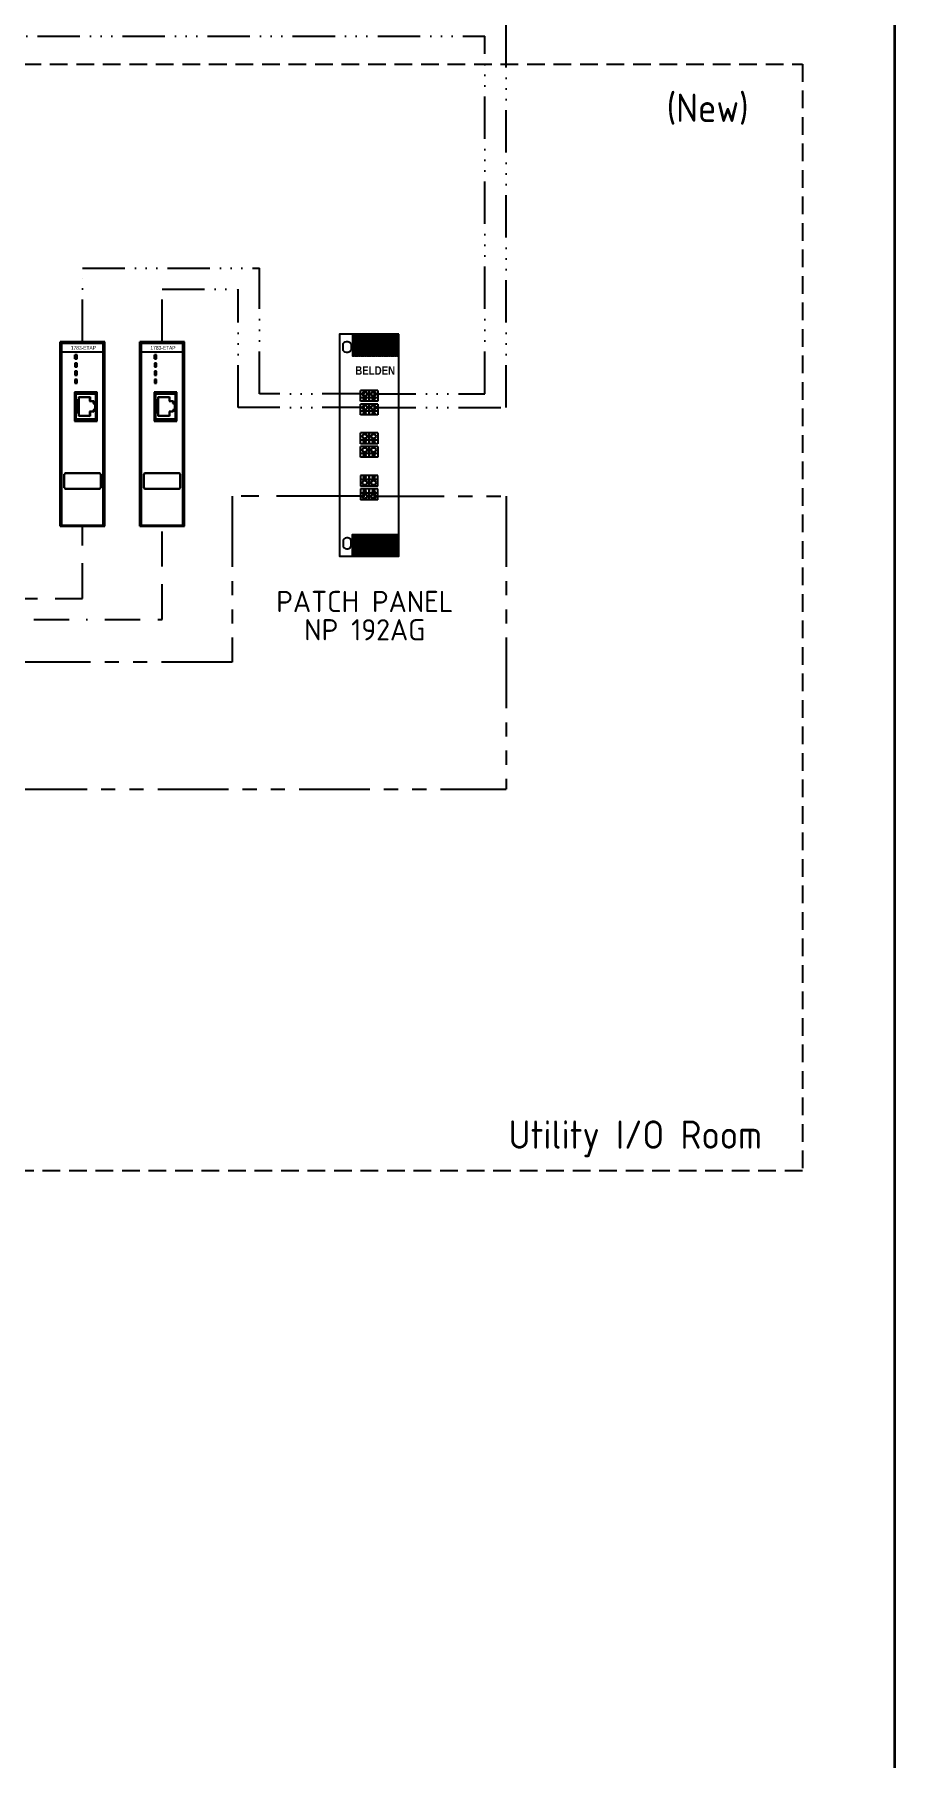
# Model space of a CAD drawing. Header units: inches. Extents: x -3706 to 19254, y 6721 to 14509.
# Drawn here: x 18037 to 19254, y 9471 to 11911 of the extents above; entities that cross this region are included whole.
import ezdxf
from ezdxf.enums import TextEntityAlignment as Align

# ---------------------------------------------------------------- set-up
doc = ezdxf.new("R2010")
doc.units = ezdxf.units.IN
doc.header["$LTSCALE"] = 100
doc.header["$MEASUREMENT"] = 0
for name, pattern in [('ACAD_ISO14W100', [24, 12, -3, 0, -3, 0, -3, 0, -3]), ('BORDER', [1.75, 0.5, -0.25, 0.5, -0.25, 0, -0.25]), ('HIDDEN', [0.375, 0.25, -0.125]), ('PHANTOM', [2.5, 1.25, -0.25, 0.25, -0.25, 0.25, -0.25])]:
    doc.linetypes.add(name, pattern=pattern)
doc.layers.add('HELPPOINT', color=7, linetype='Continuous')
doc.layers.add('STEXT', color=2, linetype='Continuous')
doc.styles.add('HTX11', font='O8111901')
doc.styles.add('ISO3098B', font='iso3098b.shx')
doc.styles.add('STYLE1', font='isocp2.shx', dxfattribs={"height": 25})

# ---------------------------------------------------------------- blocks, each defined once
blk = doc.blocks.new('TPA')
at = {"layer": 'HELPPOINT', "color": 4, "lineweight": 35}
blk.add_line((567131.02, 505019.33), (567131.02, 501946.36), dxfattribs=at)
blk.add_line((567131.02, 505019.33), (567131.02, 501946.36), dxfattribs=at)
at = {"style": 'HTX11'}
for tag, p in [('A', (566704.26, 502037.07)), ('B', (567038.18, 501963.25))]:
    blk.add_attdef(tag, text='', height=16.84, dxfattribs=at).set_placement(p, align=Align.MIDDLE_CENTER)
blk = doc.blocks.new('1783ETAP')
at = {"color": 4, "linetype": 'Continuous'}
for p, q in [((292.7, 159.1), (257.7, 159.1)), ((257.7, 14.1), (257.7, 159.1)), ((257.7, 159.1), (257.7, 14.1)), ((257.7, 14.1), (257.7, 159.1)), ((258.9, 158.1), (291.5, 158.1)), ((258.9, 133.5), (258.9, 158.1)), ((258.9, 15), (258.9, 158.1)), ((258.9, 151.2), (291.5, 151.2)), ((291.5, 133.5), (291.5, 158.1)), ((291.5, 15), (291.5, 158.1)), ((292.7, 14.1), (292.7, 159.1)), ((269.3, 145.9), (269.3, 148.9)), ((270.9, 148.9), (269.3, 148.9)), ((269.3, 145.9), (270.9, 145.9)), ((269.3, 142.5), (269.3, 139.4)), ((270.9, 142.5), (269.3, 142.5)), ((269.3, 139.4), (270.9, 139.4)), ((269.3, 136.1), (269.3, 133)), ((270.9, 136.1), (269.3, 136.1)), ((269.5, 145.9), (269.5, 148.9)), ((269.5, 139.4), (269.5, 142.5)), ((269.5, 142.2), (270.7, 142.2)), ((269.5, 141), (269.5, 139.7)), ((270.7, 141), (269.5, 141)), ((270.7, 139.7), (269.5, 139.7)), ((269.5, 133), (269.5, 136.1)), ((269.5, 135.8), (270.7, 135.8)), ((270.7, 139.4), (270.7, 142.5)), ((270.7, 141), (270.7, 142.2)), ((270.7, 139.7), (270.7, 141)), ((270.7, 133), (270.7, 136.1)), ((270.7, 134.5), (270.7, 135.8)), ((270.9, 145.9), (270.9, 148.9)), ((270.9, 139.4), (270.9, 142.5)), ((270.9, 133), (270.9, 136.1)), ((269.3, 133), (270.9, 133)), ((269.3, 129.6), (269.3, 126.6)), ((270.9, 129.6), (269.3, 129.6)), ((269.3, 126.6), (270.9, 126.6)), ((269.5, 134.5), (269.5, 133.3)), ((270.7, 134.5), (269.5, 134.5)), ((270.7, 133.3), (269.5, 133.3)), ((269.5, 126.6), (269.5, 129.6)), ((270.7, 133.3), (270.7, 134.5)), ((270.9, 126.6), (270.9, 129.6)), ((268.9, 119.6), (268.9, 96.8)), ((268.9, 119.6), (270.1, 118.3)), ((286.7, 119.6), (268.9, 119.6)), ((269.9, 118.5), (269.9, 97.9)), ((285.6, 118.5), (269.9, 118.5)), ((270.1, 98.1), (270.1, 118.3)), ((270.1, 118.3), (285.5, 118.3)), ((272.2, 113.3), (270.1, 113.3)), ((272.2, 113), (270.1, 113)), ((270.7, 103.7), (270.7, 113)), ((272.2, 113.3), (272.2, 115.9)), ((272.5, 115.6), (272.2, 115.9)), ((272.2, 115.9), (281.1, 115.9)), ((272.5, 113.3), (272.2, 113)), ((272.3, 113.1), (272.2, 113.3)), ((272.2, 103.7), (272.2, 113)), ((272.5, 101), (272.5, 115.6)), ((272.5, 115.6), (280.8, 115.6)), ((280.8, 115.6), (281.1, 115.9)), ((280.8, 115.6), (280.8, 112.4)), ((280.8, 112.4), (281.1, 112.7)), ((280.8, 112.4), (283.7, 112.4)), ((281.1, 115.9), (281.1, 112.7)), ((281.1, 112.7), (284, 112.7)), ((283.7, 112.4), (284, 112.7)), ((283.7, 112.4), (283.7, 110.8)), ((283.7, 110.8), (284, 111.1)), ((283.7, 110.8), (285, 110.8)), ((284, 112.7), (284, 111.1)), ((284, 111.1), (285.3, 111.1)), ((285, 110.8), (285.3, 111.1)), ((285, 110.8), (285, 105.8)), ((285.3, 111.1), (285.3, 105.5)), ((286.7, 119.6), (285.5, 118.3)), ((285.5, 118.3), (285.5, 98.1)), ((285.6, 97.9), (285.6, 118.5)), ((286.7, 96.8), (286.7, 119.6)), ((268.9, 96.8), (270.1, 98.1)), ((268.9, 96.8), (286.7, 96.8)), ((269.9, 97.9), (285.6, 97.9)), ((272.2, 103.7), (270.1, 103.7)), ((272.2, 103.4), (270.1, 103.4)), ((285.5, 98.3), (270.1, 98.3)), ((285.5, 98.1), (270.1, 98.1)), ((270.7, 98.1), (270.7, 98.3)), ((272.2, 103.7), (272.5, 103.4)), ((272.3, 103.5), (272.2, 103.4)), ((272.2, 100.7), (272.2, 103.4)), ((272.5, 101), (272.2, 100.7)), ((281.1, 100.7), (272.2, 100.7)), ((280.8, 101), (272.5, 101)), ((280.8, 104.3), (280.8, 101)), ((283.7, 104.3), (280.8, 104.3)), ((280.8, 104.3), (281.1, 104)), ((280.8, 101), (281.1, 100.7)), ((281.1, 104), (281.1, 100.7)), ((284, 104), (281.1, 104)), ((283.7, 105.8), (283.7, 104.3)), ((285, 105.8), (283.7, 105.8)), ((283.7, 105.8), (284, 105.5)), ((283.7, 104.3), (284, 104)), ((284, 105.5), (284, 104)), ((285.3, 105.5), (284, 105.5)), ((285, 105.8), (285.3, 105.5)), ((286.7, 96.8), (285.5, 98.1)), ((260.9, 55), (260.9, 55)), ((260.9, 44.5), (260.9, 55)), ((260.9, 55), (260.9, 44.5)), ((261.9, 56), (288.5, 56)), ((261.9, 56), (261.9, 55.9)), ((288.5, 55.9), (261.9, 55.9)), ((288.5, 55.9), (288.5, 56)), ((289.5, 55), (289.5, 55)), ((289.5, 44.5), (289.5, 55)), ((289.5, 55), (289.5, 44.5)), ((260.9, 44.5), (260.9, 44.5)), ((288.5, 43.6), (261.9, 43.6)), ((261.9, 43.6), (288.5, 43.6)), ((261.9, 43.6), (261.9, 43.6)), ((288.5, 43.6), (288.5, 43.6)), ((289.5, 44.5), (289.5, 44.5)), ((257.7, 14.1), (292.7, 14.1))]:
    blk.add_line(p, q, dxfattribs=at)
for points in [[(258.9, 158.1), (257.7, 159.1)], [(258.9, 158.1), (257.7, 159.1)], [(291.5, 158.1), (292.7, 159.1)], [(291.5, 158.1), (292.7, 159.1)], [(291.5, 102.1), (291.5, 150.2)], [(258.9, 15), (291.5, 15)]]:
    blk.add_lwpolyline(points, dxfattribs=at)
for centre, radius, start, end in [((261.9, 55), 0.976, 90, 180), ((261.9, 55), 0.922, 90, 180), ((288.5, 55), 0.976, 0, 90), ((288.5, 55), 0.922, 0, 90), ((261.9, 44.5), 0.976, 180, 270), ((261.9, 44.5), 0.922, 180, 270), ((288.5, 44.5), 0.976, 270, 0), ((288.5, 44.5), 0.922, 270, 0)]:
    blk.add_arc(centre, radius, start, end, dxfattribs=at)
at = {"layer": 'STEXT', "color": 4, "width": 0.75}
blk.add_text('1783-ETAP', height=3.04, dxfattribs=at).set_placement((275.9, 152), align=Align.BOTTOM_CENTER)
blk = doc.blocks.new('PATCH PANEL')
at = {"color": 2}
for p, q in [((590312.1, 508930.2), (590312.1, 508933.1)), ((590314.5, 508935.5), (590315.4, 508935.5)), ((590315.4, 508927.8), (590314.5, 508927.8)), ((590317.8, 508933.1), (590317.8, 508930.2)), ((590324.4, 508893.2), (590324.4, 508900.8)), ((590330.6, 508900.8), (590324.4, 508900.8)), ((590324.4, 508896), (590330.6, 508896)), ((590330.6, 508893.2), (590324.4, 508893.2)), ((590324.4, 508883.6), (590324.4, 508891.2)), ((590330.6, 508891.2), (590324.4, 508891.2)), ((590330.6, 508900.8), (590330.6, 508893.2)), ((590330.6, 508893.2), (590330.6, 508900.8)), ((590336.8, 508900.8), (590330.6, 508900.8)), ((590330.6, 508896), (590336.8, 508896)), ((590336.8, 508893.2), (590330.6, 508893.2)), ((590330.6, 508891.2), (590330.6, 508883.6)), ((590330.6, 508883.6), (590330.6, 508891.2)), ((590336.8, 508891.2), (590330.6, 508891.2)), ((590336.8, 508900.8), (590336.8, 508893.2)), ((590336.8, 508891.2), (590336.8, 508883.6)), ((590324.4, 508886.4), (590330.6, 508886.4)), ((590330.6, 508883.6), (590324.4, 508883.6)), ((590330.6, 508886.4), (590336.8, 508886.4)), ((590336.8, 508883.6), (590330.6, 508883.6)), ((590324.4, 508863.2), (590324.4, 508870.8)), ((590330.6, 508870.8), (590324.4, 508870.8)), ((590330.6, 508870.8), (590330.6, 508863.2)), ((590330.6, 508863.2), (590330.6, 508870.8)), ((590336.8, 508870.8), (590330.6, 508870.8)), ((590336.8, 508870.8), (590336.8, 508863.2)), ((590324.4, 508866), (590330.6, 508866)), ((590330.6, 508863.2), (590324.4, 508863.2)), ((590324.4, 508853.6), (590324.4, 508861.2)), ((590330.6, 508861.2), (590324.4, 508861.2)), ((590324.4, 508856.4), (590330.6, 508856.4)), ((590330.6, 508866), (590336.8, 508866)), ((590336.8, 508863.2), (590330.6, 508863.2)), ((590330.6, 508861.2), (590330.6, 508853.6)), ((590330.6, 508853.6), (590330.6, 508861.2)), ((590336.8, 508861.2), (590330.6, 508861.2)), ((590330.6, 508856.4), (590336.8, 508856.4)), ((590336.8, 508861.2), (590336.8, 508853.6)), ((590330.6, 508853.6), (590324.4, 508853.6)), ((590336.8, 508853.6), (590330.6, 508853.6)), ((590330.6, 508840.8), (590324.4, 508840.8)), ((590324.4, 508840.8), (590324.4, 508833.2)), ((590324.4, 508838), (590330.6, 508838)), ((590330.6, 508833.2), (590324.4, 508833.2)), ((590330.6, 508831.2), (590324.4, 508831.2)), ((590324.4, 508831.2), (590324.4, 508823.6)), ((590330.6, 508833.2), (590330.6, 508840.8)), ((590336.8, 508840.8), (590330.6, 508840.8)), ((590330.6, 508840.8), (590330.6, 508833.2)), ((590330.6, 508838), (590336.8, 508838)), ((590336.8, 508833.2), (590330.6, 508833.2)), ((590330.6, 508823.6), (590330.6, 508831.2)), ((590336.8, 508831.2), (590330.6, 508831.2)), ((590330.6, 508831.2), (590330.6, 508823.6)), ((590336.8, 508833.2), (590336.8, 508840.8)), ((590336.8, 508823.6), (590336.8, 508831.2)), ((590324.4, 508828.4), (590330.6, 508828.4)), ((590330.6, 508823.6), (590324.4, 508823.6)), ((590330.6, 508828.4), (590336.8, 508828.4)), ((590336.8, 508823.6), (590330.6, 508823.6)), ((590312.1, 508794.2), (590312.1, 508791.3)), ((590315.4, 508796.6), (590314.5, 508796.6)), ((590317.8, 508791.3), (590317.8, 508794.2)), ((590314.5, 508788.9), (590315.4, 508788.9))]:
    blk.add_line(p, q, dxfattribs=at)
for points in [[(590351.6, 508940.7), (590309.6, 508940.7), (590309.6, 508783.7), (590351.6, 508783.7)], [(590319.8, 508940.7), (590318.7, 508940.7), (590318.7, 508925.4), (590319.8, 508925.4)], [(590321.3, 508940.7), (590320.2, 508940.7), (590320.2, 508925.4), (590321.3, 508925.4)], [(590322.8, 508940.7), (590321.7, 508940.7), (590321.7, 508925.4), (590322.8, 508925.4)], [(590324.3, 508940.7), (590323.2, 508940.7), (590323.2, 508925.4), (590324.3, 508925.4)], [(590325.8, 508940.7), (590324.7, 508940.7), (590324.7, 508925.4), (590325.8, 508925.4)], [(590327.3, 508940.7), (590326.2, 508940.7), (590326.2, 508925.4), (590327.3, 508925.4)], [(590328.8, 508940.7), (590327.7, 508940.7), (590327.7, 508925.4), (590328.8, 508925.4)], [(590330.3, 508940.7), (590329.2, 508940.7), (590329.2, 508925.4), (590330.3, 508925.4)], [(590331.8, 508940.7), (590330.7, 508940.7), (590330.7, 508925.4), (590331.8, 508925.4)], [(590333.3, 508940.7), (590332.2, 508940.7), (590332.2, 508925.4), (590333.3, 508925.4)], [(590334.8, 508940.7), (590333.7, 508940.7), (590333.7, 508925.4), (590334.8, 508925.4)], [(590336.3, 508940.7), (590335.2, 508940.7), (590335.2, 508925.4), (590336.3, 508925.4)], [(590337.8, 508940.7), (590336.7, 508940.7), (590336.7, 508925.4), (590337.8, 508925.4)], [(590339.3, 508940.7), (590338.2, 508940.7), (590338.2, 508925.4), (590339.3, 508925.4)], [(590340.8, 508940.7), (590339.7, 508940.7), (590339.7, 508925.4), (590340.8, 508925.4)], [(590342.3, 508940.7), (590341.2, 508940.7), (590341.2, 508925.4), (590342.3, 508925.4)], [(590343.8, 508940.7), (590342.7, 508940.7), (590342.7, 508925.4), (590343.8, 508925.4)], [(590345.3, 508940.7), (590344.2, 508940.7), (590344.2, 508925.4), (590345.3, 508925.4)], [(590346.8, 508940.7), (590345.7, 508940.7), (590345.7, 508925.4), (590346.8, 508925.4)], [(590348.3, 508940.7), (590347.2, 508940.7), (590347.2, 508925.4), (590348.3, 508925.4)], [(590349.8, 508940.7), (590348.7, 508940.7), (590348.7, 508925.4), (590349.8, 508925.4)], [(590351.3, 508940.7), (590350.2, 508940.7), (590350.2, 508925.4), (590351.3, 508925.4)], [(590319.8, 508783.7), (590318.7, 508783.7), (590318.7, 508799), (590319.8, 508799)], [(590321.3, 508783.7), (590320.2, 508783.7), (590320.2, 508799), (590321.3, 508799)], [(590322.8, 508783.7), (590321.7, 508783.7), (590321.7, 508799), (590322.8, 508799)], [(590324.3, 508783.7), (590323.2, 508783.7), (590323.2, 508799), (590324.3, 508799)], [(590325.8, 508783.7), (590324.7, 508783.7), (590324.7, 508799), (590325.8, 508799)], [(590327.3, 508783.7), (590326.2, 508783.7), (590326.2, 508799), (590327.3, 508799)], [(590328.8, 508783.7), (590327.7, 508783.7), (590327.7, 508799), (590328.8, 508799)], [(590330.3, 508783.7), (590329.2, 508783.7), (590329.2, 508799), (590330.3, 508799)], [(590331.8, 508783.7), (590330.7, 508783.7), (590330.7, 508799), (590331.8, 508799)], [(590333.3, 508783.7), (590332.2, 508783.7), (590332.2, 508799), (590333.3, 508799)], [(590334.8, 508783.7), (590333.7, 508783.7), (590333.7, 508799), (590334.8, 508799)], [(590336.3, 508783.7), (590335.2, 508783.7), (590335.2, 508799), (590336.3, 508799)], [(590337.8, 508783.7), (590336.7, 508783.7), (590336.7, 508799), (590337.8, 508799)], [(590339.3, 508783.7), (590338.2, 508783.7), (590338.2, 508799), (590339.3, 508799)], [(590340.8, 508783.7), (590339.7, 508783.7), (590339.7, 508799), (590340.8, 508799)], [(590342.3, 508783.7), (590341.2, 508783.7), (590341.2, 508799), (590342.3, 508799)], [(590343.8, 508783.7), (590342.7, 508783.7), (590342.7, 508799), (590343.8, 508799)], [(590345.3, 508783.7), (590344.2, 508783.7), (590344.2, 508799), (590345.3, 508799)], [(590346.8, 508783.7), (590345.7, 508783.7), (590345.7, 508799), (590346.8, 508799)], [(590348.3, 508783.7), (590347.2, 508783.7), (590347.2, 508799), (590348.3, 508799)], [(590349.8, 508783.7), (590348.7, 508783.7), (590348.7, 508799), (590349.8, 508799)], [(590351.3, 508783.7), (590350.2, 508783.7), (590350.2, 508799), (590351.3, 508799)]]:
    blk.add_lwpolyline(points, close=True, dxfattribs=at)
for points in [[(590312.1, 508933.1), (590312.1, 508933.1, -0.414214), (590314.5, 508935.5)], [(590314.5, 508927.8), (590314.5, 508927.8, -0.414214), (590312.1, 508930.2)], [(590315.4, 508935.5), (590315.4, 508935.5, -0.414214), (590317.8, 508933.1)], [(590317.8, 508930.2), (590317.8, 508930.2, -0.414214), (590315.4, 508927.8)], [(590314.5, 508796.6), (590314.5, 508796.6, 0.414214), (590312.1, 508794.2)], [(590317.8, 508794.2), (590317.8, 508794.2, 0.414214), (590315.4, 508796.6)], [(590312.1, 508791.3), (590312.1, 508791.3, 0.414214), (590314.5, 508788.9)], [(590315.4, 508788.9), (590315.4, 508788.9, 0.414214), (590317.8, 508791.3)]]:
    blk.add_lwpolyline(points, format="xyb", dxfattribs=at)
for centre, radius in [((590327.5, 508898.4), 1.73), ((590327.5, 508898.4), 1.5), ((590327.5, 508894.6), 0.864), ((590327.5, 508894.6), 0.749), ((590333.7, 508898.4), 1.73), ((590333.7, 508898.4), 1.5), ((590333.7, 508894.6), 0.864), ((590333.7, 508894.6), 0.749), ((590327.5, 508888.8), 1.73), ((590327.5, 508888.8), 1.5), ((590327.5, 508885), 0.864), ((590327.5, 508885), 0.749), ((590333.7, 508888.8), 1.73), ((590333.7, 508888.8), 1.5), ((590333.7, 508885), 0.864), ((590333.7, 508885), 0.749), ((590327.5, 508868.4), 1.73), ((590327.5, 508868.4), 1.5), ((590333.7, 508868.4), 1.73), ((590333.7, 508868.4), 1.5), ((590327.5, 508858.8), 1.73), ((590327.5, 508858.8), 1.5), ((590327.5, 508864.6), 0.864), ((590327.5, 508855), 0.864), ((590327.5, 508864.6), 0.749), ((590327.5, 508855), 0.749), ((590333.7, 508858.8), 1.73), ((590333.7, 508858.8), 1.5), ((590333.7, 508864.6), 0.864), ((590333.7, 508855), 0.864), ((590333.7, 508864.6), 0.749), ((590333.7, 508855), 0.749), ((590327.5, 508835.6), 1.73), ((590327.5, 508835.6), 1.5), ((590327.5, 508839.4), 0.864), ((590327.5, 508829.8), 0.864), ((590327.5, 508839.4), 0.749), ((590327.5, 508829.8), 0.749), ((590333.7, 508835.6), 1.73), ((590333.7, 508835.6), 1.5), ((590333.7, 508839.4), 0.864), ((590333.7, 508829.8), 0.864), ((590333.7, 508839.4), 0.749), ((590333.7, 508829.8), 0.749), ((590327.5, 508826), 1.73), ((590327.5, 508826), 1.5), ((590333.7, 508826), 1.73), ((590333.7, 508826), 1.5)]:
    blk.add_circle(centre, radius, dxfattribs=at)
at = {"color": 2, "insert": (590320.7, 508918), "char_height": 6, "width": 21.569, "attachment_point": 1}
blk.add_mtext('{\\fArial Narrow|b1|i0|c0|p34;BELDEN}', dxfattribs=at)

msp = doc.modelspace()

# ---------------------------------------------------------------- linework, layer by layer
at = {"color": 20, "linetype": 'ACAD_ISO14W100', "ltscale": 0.05}
for p, q in [((18704.4, 11382.7), (18704.4, 11938.4)), ((15274.5, 11908.4), (18674.4, 11908.4)), ((18674.4, 11401.9), (18674.4, 11908.4)), ((18105.1, 11475.5), (18105.1, 11580.1)), ((18105.1, 11580.1), (18355.4, 11580.1)), ((18355.4, 11401.9), (18355.4, 11580.1)), ((18217.7, 11550.1), (18325.4, 11550.1)), ((18217.7, 11475.5), (18217.7, 11550.1)), ((18325.4, 11382.7), (18325.4, 11550.1)), ((18504.3, 11401.9), (18355.4, 11401.9)), ((18516.7, 11401.9), (18674.4, 11401.9)), ((18504.3, 11382.7), (18325.4, 11382.7)), ((18516.7, 11382.7), (18704.4, 11382.7))]:
    msp.add_line(p, q, dxfattribs=at)
at = {"color": 1, "linetype": 'PHANTOM'}
msp.add_line((18504.3, 11257.1), (18316.6, 11257.1), dxfattribs=at)
at = {"color": 1, "linetype": 'PHANTOM', "ltscale": 0.8}
for p, q in [((18316.6, 11257.1), (18316.6, 11022.5)), ((18516.7, 11257.1), (18704.4, 11257.1)), ((18704.4, 11257.1), (18704.4, 10842.5)), ((18316.6, 11022.5), (16567.6, 11022.5)), ((17211.5, 10842.5), (18704.4, 10842.5))]:
    msp.add_line(p, q, dxfattribs=at)
at = {"color": 0, "linetype": 'BORDER'}
for p, q in [((18105.1, 11112.5), (18105.1, 11214.5)), ((18217.7, 11082.5), (18217.7, 11214.5)), ((17115.9, 11112.5), (18105.1, 11112.5)), ((17085.9, 11082.5), (18217.7, 11082.5))]:
    msp.add_line(p, q, dxfattribs=at)
at = {"color": 8, "linetype": 'HIDDEN'}
msp.add_lwpolyline([(16634, 11868.7), (19123.5, 11868.7), (19123.5, 10302.4), (16634, 10302.4)], close=True, dxfattribs=at)

# ---------------------------------------------------------------- block references
for name, p, xscale, yscale, zscale in [('TPA', (-1418083.1, -1265412), 2.534400000000687, 2.534399999999096, 2.534400000000001), ('1783ETAP', (17609.7, 11189.2), 1.800000000000182, 1.799999999999955, 1.8), ('1783ETAP', (17722.3, 11189.2), 1.800000000000182, 1.799999999999955, 1.8), ('PATCH PANEL', (-1162150.6, -1006394.9), 2, 2, 2)]:
    msp.add_blockref(name, p, dxfattribs=dict(xscale=xscale, yscale=yscale, zscale=zscale))

# ---------------------------------------------------------------- texts
at = {"color": 1, "style": 'STYLE1'}
msp.add_text('(New)', height=40, dxfattribs=at).set_placement((18931.4, 11786.9))
at = {"color": 7, "linetype": 'Continuous', "style": 'ISO3098B'}
for s, p in [('PATCH PANEL', (18504.4, 11108.2, 7.7)), ('NP 192AG', (18504.4, 11068.2, 7.7))]:
    msp.add_text(s, height=30, dxfattribs=at).set_placement(p, align=Align.MIDDLE_CENTER)
at = {"style": 'STYLE1'}
msp.add_text('Utility I/O Room', height=40, dxfattribs=at).set_placement((18887, 10353.7), align=Align.MIDDLE_CENTER)

doc.saveas('drawing.dxf')
